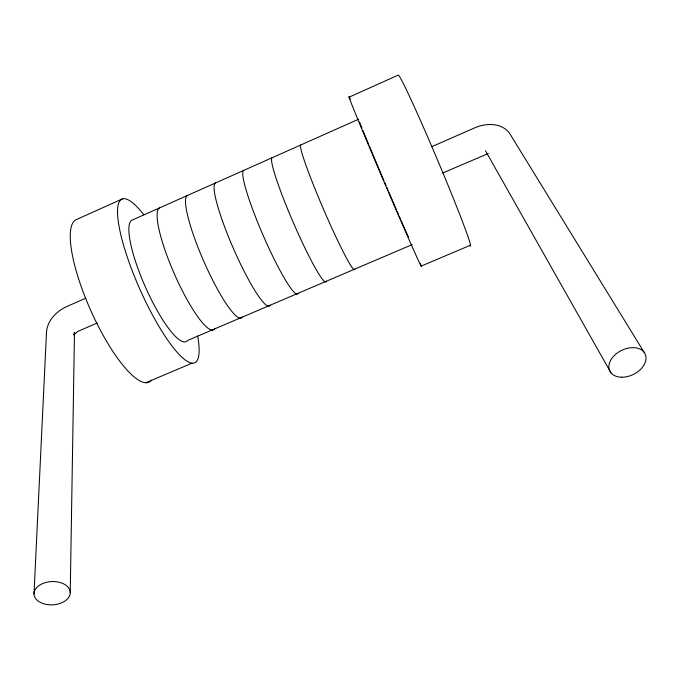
<?xml version="1.0" encoding="UTF-8"?>
<svg xmlns="http://www.w3.org/2000/svg" width="680" height="680" viewBox="0 0 680 680"><rect width="100%" height="100%" fill="white"/><g stroke="black" fill="none" stroke-linecap="round" stroke-linejoin="round"><path stroke-width="1.02" d="M70.235 592.773A18.13 11.636 -3 0 0 43.206 583.338A18.13 11.636 -3 0 0 42.908 603.525A18.13 11.636 -3 0 0 70.235 592.773L74.485 332.325L73.984 334.934L74.698 333.464L73.805 334.755L77.817 331.44L97.147 323M34 593.861L46.52 331.933C47.37 320.339 56.703 311.142 66.802 306.519L85.884 298.163M122.408 198.908L76.789 219.385A89.046 23.945 65.9 0 0 92.769 314.899A89.046 23.945 65.9 0 0 151.606 380.188M349.214 97.112L398.166 75.14A92.794 3.153 67.1 0 1 439.212 164.016A92.794 3.153 67.1 0 1 469.727 245.429M358.649 119.195L132.141 220.107A66.453 14.994 66.1 0 0 146.838 290.216A66.453 14.994 66.1 0 0 187.391 340.544L412.199 244.604M431.655 146.719L474.852 127.797C485.996 122.893 501.653 122.553 509.567 133.297L644.028 352.163M442.723 172.983L488.3 153.544M145.903 382.704L191.981 363.188M421.073 266.144L470.517 245.2M485.512 150.824L611.005 372.895M197.684 336.022A89.581 20.238 66 0 1 170.34 343.791A89.581 20.238 66 0 1 119.748 229.865A89.581 20.238 66 0 1 143.88 214.855M214.795 328.848A66.691 13.311 66.2 0 1 175.967 277.525A66.691 13.311 66.2 0 1 159.74 207.816M408.612 237.456A68.408 0.833 66.9 0 1 401.26 220.864M400.333 218.748A68.408 0.833 66.9 0 1 399.177 216.087M398.37 214.243A68.408 0.833 66.9 0 1 397.137 211.395M396.296 209.448A68.408 0.833 66.9 0 1 393.703 203.447M393.312 202.546A68.408 0.833 66.9 0 1 388.866 192.202M388.042 190.272A68.408 0.833 66.9 0 1 386.809 187.391M385.985 185.47A68.408 0.833 66.9 0 1 384.752 182.571M383.92 180.625A68.408 0.833 66.9 0 1 379.406 169.992M379.006 169.056A68.408 0.833 66.9 0 1 372.504 153.612M372.13 152.711A68.408 0.833 66.9 0 1 369.648 146.769M368.857 144.865A68.408 0.833 66.9 0 1 362.967 130.552M361.955 128.035A68.408 0.833 66.9 0 1 359.618 122.103M354.781 269.11A67.906 4.53 66.7 0 1 324.964 212.611A67.906 4.53 66.7 0 1 300.773 144.976M420.521 263.738A92.216 1.122 66.9 0 1 385.075 184.178A92.216 1.122 66.9 0 1 350.285 99.05M242.394 317.075A66.929 11.602 66.3 0 1 205.309 264.741A66.929 11.602 66.3 0 1 187.535 195.423M270.19 305.209A67.175 9.877 66.4 0 1 234.88 251.855A67.175 9.877 66.4 0 1 215.543 182.954M298.188 293.267A67.413 8.117 66.5 0 1 264.681 238.875A67.413 8.117 66.5 0 1 243.746 170.382M326.383 281.231A67.66 6.332 66.6 0 1 294.712 225.794A67.66 6.332 66.6 0 1 272.153 157.726M621.622 377.221A19.627 13.387 -26 0 0 645.643 355.274A19.627 13.387 -26 0 0 615.06 354.798A19.627 13.387 -26 0 0 621.622 377.221"/></g></svg>
